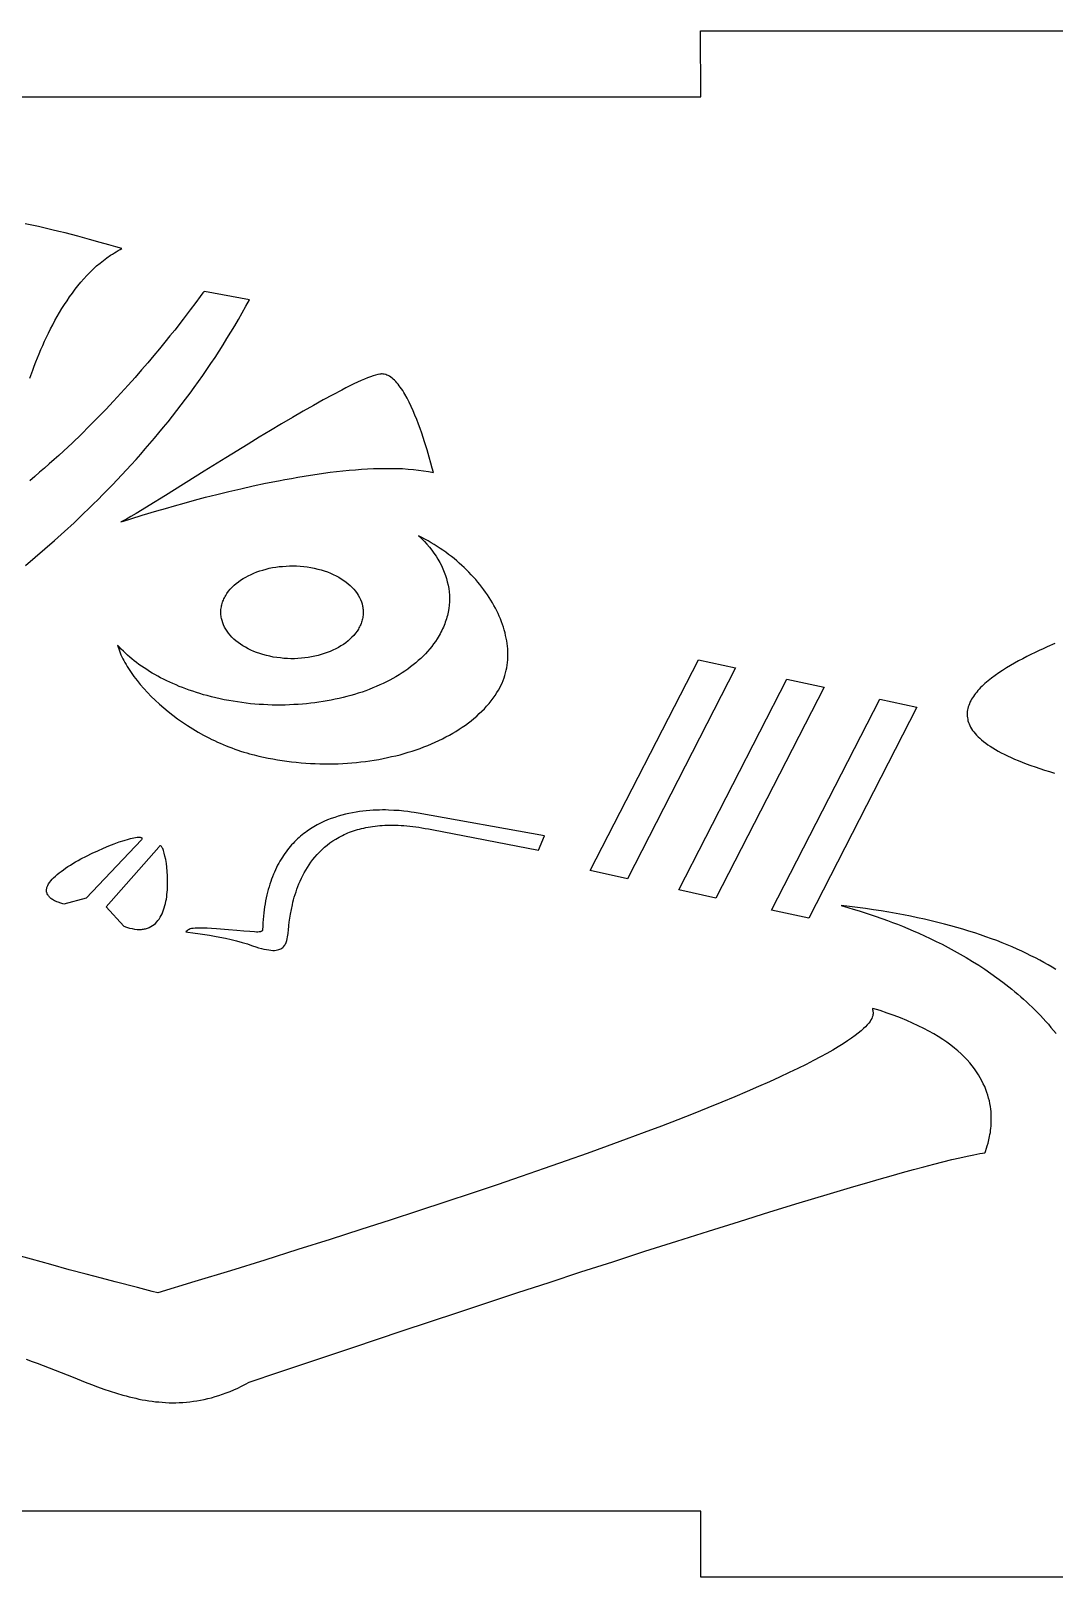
# Model space of a CAD drawing. Extents: x 3.2 to 84.5, y 37.4 to 61.3.
# Drawn here: x 18.68 to 25.96, y 50.27 to 61.27 of the extents above; entities that cross this region are included whole.
import ezdxf

# ---------------------------------------------------------------- set-up
doc = ezdxf.new("R2010")
doc.units = 0
doc.layers.add('IMPORT_-_LAMP', color=18, linetype='CONTINUOUS')

msp = doc.modelspace()

# ---------------------------------------------------------------- linework, layer by layer
at = {"layer": 'IMPORT_-_LAMP'}
for points in [[(23.443, 50.267), (23.443, 50.735), (3.192, 50.735), (3.193, 53.567), (3.193, 57.967), (3.193, 60.799), (23.443, 60.799), (23.442, 61.267), (43.692, 61.267), (43.692, 60.799), (63.942, 60.799), (63.942, 61.267), (84.192, 61.267), (84.192, 50.267), (63.942, 50.267), (63.942, 50.735), (43.692, 50.735), (43.692, 50.267)], [(19.318, 57.774), (19.338, 57.78), (19.39, 57.797), (19.47, 57.821), (19.574, 57.853), (19.635, 57.87), (19.7, 57.889), (19.769, 57.908), (19.843, 57.928), (19.921, 57.949), (20.001, 57.969), (20.085, 57.99), (20.171, 58.01), (20.259, 58.03), (20.348, 58.049), (20.439, 58.067), (20.485, 58.076), (20.531, 58.084), (20.576, 58.092), (20.622, 58.1), (20.668, 58.107), (20.714, 58.114), (20.76, 58.121), (20.806, 58.127), (20.851, 58.132), (20.896, 58.137), (20.941, 58.142), (20.986, 58.145), (21.03, 58.149), (21.073, 58.151), (21.116, 58.153), (21.159, 58.155), (21.201, 58.155), (21.242, 58.155), (21.282, 58.155), (21.322, 58.153), (21.361, 58.15), (21.399, 58.147), (21.436, 58.143), (21.472, 58.138), (21.507, 58.132), (21.541, 58.125), (21.533, 58.156), (21.524, 58.191), (21.512, 58.234), (21.497, 58.286), (21.479, 58.344), (21.469, 58.374), (21.458, 58.406), (21.447, 58.438), (21.435, 58.47), (21.423, 58.502), (21.41, 58.534), (21.397, 58.565), (21.383, 58.596), (21.369, 58.626), (21.354, 58.655), (21.338, 58.682), (21.331, 58.695), (21.323, 58.708), (21.315, 58.72), (21.306, 58.732), (21.298, 58.743), (21.29, 58.754), (21.281, 58.764), (21.273, 58.773), (21.264, 58.782), (21.256, 58.79), (21.247, 58.797), (21.238, 58.804), (21.229, 58.81), (21.22, 58.815), (21.211, 58.819), (21.202, 58.822), (21.192, 58.825), (21.183, 58.826), (21.178, 58.827), (21.173, 58.827), (21.167, 58.826), (21.16, 58.826), (21.146, 58.823), (21.13, 58.819), (21.113, 58.814), (21.094, 58.807), (21.073, 58.799), (21.051, 58.79), (21.027, 58.78), (21.002, 58.768), (20.975, 58.756), (20.948, 58.742), (20.919, 58.728), (20.889, 58.712), (20.825, 58.679), (20.758, 58.642), (20.688, 58.603), (20.614, 58.561), (20.539, 58.517), (20.461, 58.471), (20.383, 58.424), (20.303, 58.376), (20.223, 58.328), (20.065, 58.23), (19.911, 58.135), (19.635, 57.963), (19.52, 57.892), (19.47, 57.861), (19.426, 57.835), (19.388, 57.812), (19.357, 57.794), (19.334, 57.782), (19.325, 57.777)], [(21.436, 57.675), (21.457, 57.655), (21.477, 57.635), (21.495, 57.615), (21.513, 57.594), (21.53, 57.573), (21.545, 57.551), (21.56, 57.53), (21.574, 57.508), (21.586, 57.486), (21.598, 57.463), (21.609, 57.44), (21.618, 57.417), (21.627, 57.394), (21.634, 57.371), (21.64, 57.348), (21.646, 57.324), (21.65, 57.3), (21.653, 57.277), (21.655, 57.253), (21.655, 57.229), (21.655, 57.205), (21.653, 57.181), (21.65, 57.157), (21.646, 57.133), (21.643, 57.121), (21.641, 57.109), (21.638, 57.097), (21.634, 57.085), (21.63, 57.073), (21.626, 57.061), (21.622, 57.049), (21.617, 57.037), (21.612, 57.025), (21.607, 57.013), (21.601, 57.001), (21.595, 56.989), (21.589, 56.978), (21.582, 56.966), (21.568, 56.942), (21.556, 56.924), (21.543, 56.906), (21.53, 56.888), (21.515, 56.87), (21.5, 56.853), (21.485, 56.836), (21.469, 56.819), (21.452, 56.803), (21.434, 56.787), (21.417, 56.772), (21.398, 56.757), (21.379, 56.742), (21.359, 56.727), (21.339, 56.713), (21.318, 56.7), (21.297, 56.686), (21.275, 56.673), (21.253, 56.661), (21.231, 56.648), (21.207, 56.636), (21.184, 56.625), (21.16, 56.614), (21.135, 56.603), (21.111, 56.593), (21.085, 56.583), (21.06, 56.573), (21.034, 56.564), (21.007, 56.555), (20.981, 56.547), (20.954, 56.539), (20.926, 56.532), (20.899, 56.525), (20.871, 56.518), (20.843, 56.512), (20.814, 56.506), (20.786, 56.501), (20.757, 56.496), (20.727, 56.491), (20.698, 56.487), (20.669, 56.484), (20.639, 56.48), (20.609, 56.478), (20.579, 56.475), (20.548, 56.474), (20.518, 56.472), (20.487, 56.471), (20.457, 56.471), (20.426, 56.471), (20.395, 56.471), (20.364, 56.472), (20.333, 56.474), (20.302, 56.476), (20.271, 56.478), (20.24, 56.481), (20.209, 56.485), (20.178, 56.489), (20.147, 56.493), (20.116, 56.498), (20.085, 56.503), (20.054, 56.509), (20.024, 56.516), (19.993, 56.523), (19.962, 56.53), (19.932, 56.538), (19.906, 56.545), (19.88, 56.553), (19.855, 56.561), (19.83, 56.569), (19.805, 56.577), (19.781, 56.586), (19.757, 56.595), (19.734, 56.604), (19.711, 56.614), (19.688, 56.624), (19.666, 56.634), (19.644, 56.644), (19.622, 56.655), (19.601, 56.665), (19.58, 56.676), (19.56, 56.688), (19.54, 56.699), (19.521, 56.711), (19.502, 56.723), (19.483, 56.735), (19.465, 56.748), (19.447, 56.76), (19.43, 56.773), (19.413, 56.786), (19.397, 56.799), (19.381, 56.813), (19.365, 56.826), (19.35, 56.84), (19.336, 56.854), (19.321, 56.868), (19.308, 56.882), (19.295, 56.897), (19.295, 56.897), (19.299, 56.884), (19.303, 56.87), (19.308, 56.857), (19.313, 56.843), (19.319, 56.829), (19.326, 56.815), (19.332, 56.801), (19.339, 56.788), (19.347, 56.774), (19.355, 56.759), (19.363, 56.745), (19.372, 56.731), (19.381, 56.717), (19.391, 56.703), (19.401, 56.689), (19.411, 56.674), (19.433, 56.646), (19.456, 56.617), (19.481, 56.589), (19.507, 56.561), (19.534, 56.533), (19.563, 56.505), (19.592, 56.478), (19.623, 56.451), (19.655, 56.425), (19.688, 56.399), (19.722, 56.374), (19.757, 56.349), (19.793, 56.325), (19.83, 56.302), (19.868, 56.279), (19.906, 56.258), (19.945, 56.237), (19.965, 56.227), (19.985, 56.218), (20.005, 56.208), (20.025, 56.199), (20.045, 56.191), (20.066, 56.182), (20.087, 56.174), (20.107, 56.166), (20.128, 56.158), (20.149, 56.151), (20.17, 56.144), (20.192, 56.137), (20.213, 56.131), (20.234, 56.125), (20.267, 56.116), (20.3, 56.108), (20.333, 56.101), (20.366, 56.094), (20.4, 56.088), (20.433, 56.082), (20.466, 56.077), (20.499, 56.072), (20.533, 56.068), (20.566, 56.064), (20.6, 56.061), (20.633, 56.058), (20.666, 56.056), (20.7, 56.055), (20.733, 56.054), (20.766, 56.053), (20.799, 56.053), (20.832, 56.053), (20.865, 56.054), (20.897, 56.056), (20.93, 56.058), (20.962, 56.06), (20.994, 56.063), (21.026, 56.067), (21.058, 56.07), (21.09, 56.075), (21.121, 56.08), (21.152, 56.085), (21.183, 56.091), (21.214, 56.097), (21.244, 56.104), (21.274, 56.111), (21.304, 56.118), (21.333, 56.126), (21.362, 56.135), (21.391, 56.144), (21.419, 56.153), (21.447, 56.163), (21.474, 56.173), (21.502, 56.184), (21.528, 56.195), (21.554, 56.207), (21.58, 56.218), (21.606, 56.231), (21.63, 56.244), (21.655, 56.257), (21.679, 56.27), (21.702, 56.284), (21.725, 56.299), (21.747, 56.313), (21.769, 56.329), (21.79, 56.344), (21.81, 56.36), (21.83, 56.376), (21.85, 56.393), (21.868, 56.41), (21.886, 56.428), (21.904, 56.445), (21.92, 56.464), (21.937, 56.482), (21.952, 56.501), (21.966, 56.52), (21.98, 56.54), (21.993, 56.56), (22.004, 56.577), (22.013, 56.594), (22.022, 56.611), (22.03, 56.628), (22.037, 56.646), (22.044, 56.664), (22.05, 56.682), (22.055, 56.7), (22.059, 56.719), (22.063, 56.737), (22.066, 56.756), (22.068, 56.775), (22.07, 56.794), (22.071, 56.813), (22.071, 56.832), (22.071, 56.851), (22.07, 56.87), (22.068, 56.889), (22.066, 56.909), (22.063, 56.928), (22.059, 56.948), (22.055, 56.967), (22.051, 56.986), (22.045, 57.006), (22.039, 57.025), (22.033, 57.045), (22.026, 57.064), (22.018, 57.084), (22.01, 57.103), (22.001, 57.122), (21.992, 57.142), (21.982, 57.161), (21.972, 57.18), (21.961, 57.199), (21.95, 57.218), (21.938, 57.236), (21.926, 57.255), (21.913, 57.274), (21.9, 57.292), (21.886, 57.31), (21.872, 57.328), (21.857, 57.346), (21.842, 57.364), (21.827, 57.381), (21.811, 57.398), (21.794, 57.416), (21.778, 57.432), (21.76, 57.449), (21.743, 57.465), (21.725, 57.481), (21.707, 57.497), (21.688, 57.513), (21.669, 57.528), (21.649, 57.543), (21.629, 57.558), (21.609, 57.572), (21.589, 57.586), (21.568, 57.6), (21.547, 57.613), (21.525, 57.626), (21.504, 57.639), (21.481, 57.651), (21.459, 57.663), (21.436, 57.675), (21.457, 57.655), (21.477, 57.635), (21.495, 57.615), (21.513, 57.594), (21.53, 57.573), (21.545, 57.551), (21.56, 57.53), (21.574, 57.508), (21.586, 57.486), (21.598, 57.463), (21.609, 57.44), (21.618, 57.417), (21.627, 57.394), (21.634, 57.371), (21.64, 57.348), (21.646, 57.324), (21.65, 57.3), (21.653, 57.277), (21.655, 57.253), (21.655, 57.229), (21.655, 57.205), (21.653, 57.181), (21.65, 57.157), (21.646, 57.133), (21.643, 57.121), (21.641, 57.109), (21.638, 57.097), (21.634, 57.085), (21.63, 57.073), (21.626, 57.061), (21.622, 57.049), (21.617, 57.037), (21.612, 57.025), (21.607, 57.013), (21.601, 57.001), (21.595, 56.989), (21.589, 56.978), (21.582, 56.966), (21.568, 56.942), (21.556, 56.924), (21.543, 56.906), (21.53, 56.888), (21.515, 56.87), (21.5, 56.853), (21.485, 56.836), (21.469, 56.819), (21.452, 56.803), (21.434, 56.787), (21.417, 56.772), (21.398, 56.757), (21.379, 56.742), (21.359, 56.727), (21.339, 56.713), (21.318, 56.7), (21.297, 56.686), (21.275, 56.673), (21.253, 56.661), (21.231, 56.648), (21.207, 56.636), (21.184, 56.625), (21.16, 56.614), (21.135, 56.603), (21.111, 56.593), (21.085, 56.583), (21.06, 56.573), (21.034, 56.564), (21.007, 56.555), (20.981, 56.547), (20.954, 56.539), (20.926, 56.532), (20.899, 56.525), (20.871, 56.518), (20.843, 56.512), (20.814, 56.506), (20.786, 56.501), (20.757, 56.496), (20.727, 56.491), (20.698, 56.487), (20.669, 56.484), (20.639, 56.48), (20.609, 56.478), (20.579, 56.475), (20.548, 56.474), (20.518, 56.472), (20.487, 56.471), (20.457, 56.471), (20.426, 56.471), (20.395, 56.471), (20.364, 56.472), (20.333, 56.474), (20.302, 56.476), (20.271, 56.478), (20.24, 56.481), (20.209, 56.485), (20.178, 56.489), (20.147, 56.493), (20.116, 56.498), (20.085, 56.503), (20.054, 56.509), (20.024, 56.516), (19.993, 56.523), (19.962, 56.53), (19.932, 56.538), (19.906, 56.545), (19.88, 56.553), (19.855, 56.561), (19.83, 56.569), (19.805, 56.577), (19.781, 56.586), (19.757, 56.595), (19.734, 56.604), (19.711, 56.614), (19.688, 56.624), (19.666, 56.634), (19.644, 56.644), (19.622, 56.655), (19.601, 56.665), (19.58, 56.676), (19.56, 56.688), (19.54, 56.699), (19.521, 56.711), (19.502, 56.723), (19.483, 56.735), (19.465, 56.748), (19.447, 56.76), (19.43, 56.773), (19.413, 56.786), (19.397, 56.799), (19.381, 56.813), (19.365, 56.826), (19.35, 56.84), (19.336, 56.854), (19.321, 56.868), (19.308, 56.882), (19.295, 56.897), (19.295, 56.897), (19.299, 56.884), (19.303, 56.87), (19.308, 56.857), (19.313, 56.843), (19.319, 56.829), (19.326, 56.815), (19.332, 56.801), (19.339, 56.788), (19.347, 56.774), (19.355, 56.759), (19.363, 56.745), (19.372, 56.731), (19.381, 56.717), (19.391, 56.703), (19.401, 56.689), (19.411, 56.674), (19.433, 56.646), (19.456, 56.617), (19.481, 56.589), (19.507, 56.561), (19.534, 56.533), (19.563, 56.505), (19.592, 56.478), (19.623, 56.451), (19.655, 56.425), (19.688, 56.399), (19.722, 56.374), (19.757, 56.349), (19.793, 56.325), (19.83, 56.302), (19.868, 56.279), (19.906, 56.258), (19.945, 56.237), (19.965, 56.227), (19.985, 56.218), (20.005, 56.208), (20.025, 56.199), (20.045, 56.191), (20.066, 56.182), (20.087, 56.174), (20.107, 56.166), (20.128, 56.158), (20.149, 56.151), (20.17, 56.144), (20.192, 56.137), (20.213, 56.131), (20.234, 56.125), (20.267, 56.116), (20.3, 56.108), (20.333, 56.101), (20.366, 56.094), (20.4, 56.088), (20.433, 56.082), (20.466, 56.077), (20.499, 56.072), (20.533, 56.068), (20.566, 56.064), (20.6, 56.061), (20.633, 56.058), (20.666, 56.056), (20.7, 56.055), (20.733, 56.054), (20.766, 56.053), (20.799, 56.053), (20.832, 56.053), (20.865, 56.054), (20.897, 56.056), (20.93, 56.058), (20.962, 56.06), (20.994, 56.063), (21.026, 56.067), (21.058, 56.07), (21.09, 56.075), (21.121, 56.08), (21.152, 56.085), (21.183, 56.091), (21.214, 56.097), (21.244, 56.104), (21.274, 56.111), (21.304, 56.118), (21.333, 56.126), (21.362, 56.135), (21.391, 56.144), (21.419, 56.153), (21.447, 56.163), (21.474, 56.173), (21.502, 56.184), (21.528, 56.195), (21.554, 56.207), (21.58, 56.218), (21.606, 56.231), (21.63, 56.244), (21.655, 56.257), (21.679, 56.27), (21.702, 56.284), (21.725, 56.299), (21.747, 56.313), (21.769, 56.329), (21.79, 56.344), (21.81, 56.36), (21.83, 56.376), (21.85, 56.393), (21.868, 56.41), (21.886, 56.428), (21.904, 56.445), (21.92, 56.464), (21.937, 56.482), (21.952, 56.501), (21.966, 56.52), (21.98, 56.54), (21.993, 56.56), (22.004, 56.577), (22.013, 56.594), (22.022, 56.611), (22.03, 56.628), (22.037, 56.646), (22.044, 56.664), (22.05, 56.682), (22.055, 56.7), (22.059, 56.719), (22.063, 56.737), (22.066, 56.756), (22.068, 56.775), (22.07, 56.794), (22.071, 56.813), (22.071, 56.832), (22.071, 56.851), (22.07, 56.87), (22.068, 56.889), (22.066, 56.909), (22.063, 56.928), (22.059, 56.948), (22.055, 56.967), (22.051, 56.986), (22.045, 57.006), (22.039, 57.025), (22.033, 57.045), (22.026, 57.064), (22.018, 57.084), (22.01, 57.103), (22.001, 57.122), (21.992, 57.142), (21.982, 57.161), (21.972, 57.18), (21.961, 57.199), (21.95, 57.218), (21.938, 57.236), (21.926, 57.255), (21.913, 57.274), (21.9, 57.292), (21.886, 57.31), (21.872, 57.328), (21.857, 57.346), (21.842, 57.364), (21.827, 57.381), (21.811, 57.398), (21.794, 57.416), (21.778, 57.432), (21.76, 57.449), (21.743, 57.465), (21.725, 57.481), (21.707, 57.497), (21.688, 57.513), (21.669, 57.528), (21.649, 57.543), (21.629, 57.558), (21.609, 57.572), (21.589, 57.586), (21.568, 57.6), (21.547, 57.613), (21.525, 57.626), (21.504, 57.639), (21.481, 57.651), (21.459, 57.663)], [(20.669, 57.449), (20.694, 57.445), (20.719, 57.439), (20.742, 57.433), (20.765, 57.425), (20.787, 57.418), (20.809, 57.409), (20.829, 57.4), (20.849, 57.391), (20.868, 57.38), (20.886, 57.37), (20.903, 57.358), (20.92, 57.346), (20.935, 57.334), (20.949, 57.321), (20.963, 57.308), (20.976, 57.295), (20.987, 57.281), (20.998, 57.266), (21.007, 57.252), (21.015, 57.237), (21.023, 57.222), (21.029, 57.206), (21.034, 57.191), (21.038, 57.175), (21.039, 57.167), (21.04, 57.159), (21.041, 57.151), (21.042, 57.143), (21.042, 57.135), (21.042, 57.126), (21.042, 57.118), (21.041, 57.11), (21.04, 57.102), (21.039, 57.094), (21.037, 57.085), (21.035, 57.077), (21.033, 57.069), (21.03, 57.061), (21.027, 57.052), (21.024, 57.044), (21.02, 57.036), (21.016, 57.028), (21.012, 57.02), (21.008, 57.012), (20.998, 56.997), (20.987, 56.982), (20.975, 56.967), (20.962, 56.953), (20.948, 56.94), (20.934, 56.927), (20.918, 56.915), (20.901, 56.903), (20.884, 56.892), (20.866, 56.881), (20.847, 56.871), (20.827, 56.862), (20.807, 56.853), (20.786, 56.845), (20.765, 56.837), (20.743, 56.83), (20.721, 56.824), (20.698, 56.819), (20.675, 56.814), (20.651, 56.81), (20.627, 56.807), (20.603, 56.804), (20.578, 56.802), (20.553, 56.801), (20.528, 56.801), (20.503, 56.802), (20.478, 56.803), (20.453, 56.806), (20.427, 56.809), (20.402, 56.813), (20.377, 56.818), (20.353, 56.823), (20.329, 56.83), (20.306, 56.837), (20.284, 56.845), (20.263, 56.853), (20.242, 56.862), (20.223, 56.872), (20.204, 56.882), (20.185, 56.893), (20.168, 56.904), (20.152, 56.916), (20.136, 56.928), (20.122, 56.941), (20.108, 56.954), (20.096, 56.968), (20.084, 56.982), (20.074, 56.996), (20.064, 57.011), (20.056, 57.026), (20.049, 57.041), (20.043, 57.056), (20.038, 57.072), (20.034, 57.088), (20.032, 57.096), (20.031, 57.104), (20.03, 57.112), (20.03, 57.12), (20.029, 57.128), (20.029, 57.136), (20.03, 57.144), (20.03, 57.152), (20.031, 57.161), (20.033, 57.169), (20.034, 57.177), (20.036, 57.185), (20.039, 57.194), (20.041, 57.202), (20.044, 57.21), (20.047, 57.218), (20.051, 57.227), (20.055, 57.235), (20.059, 57.243), (20.064, 57.25), (20.073, 57.266), (20.084, 57.281), (20.096, 57.295), (20.109, 57.309), (20.123, 57.323), (20.138, 57.335), (20.154, 57.348), (20.17, 57.36), (20.187, 57.371), (20.206, 57.381), (20.224, 57.391), (20.244, 57.401), (20.264, 57.41), (20.285, 57.418), (20.306, 57.425), (20.328, 57.432), (20.351, 57.438), (20.374, 57.444), (20.397, 57.449), (20.421, 57.453), (20.445, 57.456), (20.469, 57.458), (20.493, 57.46), (20.518, 57.461), (20.543, 57.461), (20.568, 57.461), (20.593, 57.459), (20.619, 57.457), (20.644, 57.454)], [(20.669, 57.449), (20.694, 57.445), (20.719, 57.439), (20.742, 57.433), (20.765, 57.425), (20.787, 57.418), (20.809, 57.409), (20.829, 57.4), (20.849, 57.391), (20.868, 57.38), (20.886, 57.37), (20.903, 57.358), (20.92, 57.346), (20.935, 57.334), (20.949, 57.321), (20.963, 57.308), (20.976, 57.295), (20.987, 57.281), (20.998, 57.266), (21.007, 57.252), (21.015, 57.237), (21.023, 57.222), (21.029, 57.206), (21.034, 57.191), (21.038, 57.175), (21.039, 57.167), (21.04, 57.159), (21.041, 57.151), (21.042, 57.143), (21.042, 57.135), (21.042, 57.126), (21.042, 57.118), (21.041, 57.11), (21.04, 57.102), (21.039, 57.094), (21.037, 57.085), (21.035, 57.077), (21.033, 57.069), (21.03, 57.061), (21.027, 57.052), (21.024, 57.044), (21.02, 57.036), (21.016, 57.028), (21.012, 57.02), (21.008, 57.012), (20.998, 56.997), (20.987, 56.982), (20.975, 56.967), (20.962, 56.953), (20.948, 56.94), (20.934, 56.927), (20.918, 56.915), (20.901, 56.903), (20.884, 56.892), (20.866, 56.881), (20.847, 56.871), (20.827, 56.862), (20.807, 56.853), (20.786, 56.845), (20.765, 56.837), (20.743, 56.83), (20.721, 56.824), (20.698, 56.819), (20.675, 56.814), (20.651, 56.81), (20.627, 56.807), (20.603, 56.804), (20.578, 56.802), (20.553, 56.801), (20.528, 56.801), (20.503, 56.802), (20.478, 56.803), (20.453, 56.806), (20.427, 56.809), (20.402, 56.813), (20.377, 56.818), (20.353, 56.823), (20.329, 56.83), (20.306, 56.837), (20.284, 56.845), (20.263, 56.853), (20.242, 56.862), (20.223, 56.872), (20.204, 56.882), (20.185, 56.893), (20.168, 56.904), (20.152, 56.916), (20.136, 56.928), (20.122, 56.941), (20.108, 56.954), (20.096, 56.968), (20.084, 56.982), (20.074, 56.996), (20.064, 57.011), (20.056, 57.026), (20.049, 57.041), (20.043, 57.056), (20.038, 57.072), (20.034, 57.088), (20.032, 57.096), (20.031, 57.104), (20.03, 57.112), (20.03, 57.12), (20.029, 57.128), (20.029, 57.136), (20.03, 57.144), (20.03, 57.152), (20.031, 57.161), (20.033, 57.169), (20.034, 57.177), (20.036, 57.185), (20.039, 57.194), (20.041, 57.202), (20.044, 57.21), (20.047, 57.218), (20.051, 57.227), (20.055, 57.235), (20.059, 57.243), (20.064, 57.25), (20.073, 57.266), (20.084, 57.281), (20.096, 57.295), (20.109, 57.309), (20.123, 57.323), (20.138, 57.335), (20.154, 57.348), (20.17, 57.36), (20.187, 57.371), (20.206, 57.381), (20.224, 57.391), (20.244, 57.401), (20.264, 57.41), (20.285, 57.418), (20.306, 57.425), (20.328, 57.432), (20.351, 57.438), (20.374, 57.444), (20.397, 57.449), (20.421, 57.453), (20.445, 57.456), (20.469, 57.458), (20.493, 57.46), (20.518, 57.461), (20.543, 57.461), (20.568, 57.461), (20.593, 57.459), (20.619, 57.457), (20.644, 57.454)], [(23.691, 56.736), (22.921, 55.235), (22.657, 55.293), (23.426, 56.793)], [(23.691, 56.736), (22.921, 55.235), (22.657, 55.293), (23.426, 56.793)], [(24.32, 56.599), (23.551, 55.098), (23.286, 55.156), (24.055, 56.656)], [(24.32, 56.599), (23.551, 55.098), (23.286, 55.156), (24.055, 56.656)], [(24.981, 56.455), (24.211, 54.954), (23.946, 55.012), (24.716, 56.512)], [(24.981, 56.455), (24.211, 54.954), (23.946, 55.012), (24.716, 56.512)], [(21.433, 55.701), (21.419, 55.704), (21.404, 55.706), (21.384, 55.71), (21.359, 55.713), (21.33, 55.717), (21.297, 55.72), (21.261, 55.722), (21.221, 55.724), (21.201, 55.725), (21.179, 55.725), (21.157, 55.724), (21.135, 55.724), (21.112, 55.723), (21.088, 55.721), (21.064, 55.719), (21.04, 55.717), (21.015, 55.713), (20.991, 55.71), (20.965, 55.705), (20.94, 55.7), (20.915, 55.694), (20.89, 55.688), (20.864, 55.681), (20.839, 55.672), (20.814, 55.663), (20.788, 55.654), (20.763, 55.643), (20.739, 55.631), (20.714, 55.618), (20.69, 55.605), (20.666, 55.59), (20.643, 55.574), (20.631, 55.565), (20.62, 55.557), (20.608, 55.548), (20.597, 55.538), (20.586, 55.529), (20.575, 55.519), (20.565, 55.509), (20.554, 55.498), (20.544, 55.487), (20.533, 55.476), (20.523, 55.465), (20.513, 55.453), (20.504, 55.441), (20.494, 55.428), (20.485, 55.415), (20.476, 55.402), (20.467, 55.389), (20.458, 55.375), (20.449, 55.36), (20.441, 55.346), (20.433, 55.331), (20.425, 55.315), (20.418, 55.3), (20.41, 55.283), (20.403, 55.267), (20.397, 55.25), (20.39, 55.233), (20.384, 55.215), (20.378, 55.197), (20.372, 55.178), (20.367, 55.159), (20.362, 55.14), (20.357, 55.12), (20.352, 55.1), (20.348, 55.079), (20.344, 55.058), (20.341, 55.036), (20.338, 55.014), (20.335, 54.992), (20.332, 54.969), (20.33, 54.946), (20.328, 54.922), (20.327, 54.897), (20.326, 54.873), (20.325, 54.87), (20.325, 54.868), (20.323, 54.866), (20.322, 54.864), (20.32, 54.862), (20.317, 54.861), (20.314, 54.859), (20.311, 54.858), (20.303, 54.857), (20.293, 54.856), (20.282, 54.856), (20.268, 54.857), (20.235, 54.859), (20.193, 54.863), (20.143, 54.867), (20.084, 54.873), (19.998, 54.879), (19.962, 54.882), (19.931, 54.883), (19.905, 54.884), (19.882, 54.885), (19.862, 54.885), (19.846, 54.884), (19.832, 54.882), (19.821, 54.881), (19.812, 54.878), (19.804, 54.875), (19.797, 54.871), (19.791, 54.867), (19.78, 54.858), (19.794, 54.856), (19.83, 54.851), (19.883, 54.844), (19.915, 54.839), (19.949, 54.833), (19.985, 54.827), (20.023, 54.82), (20.063, 54.812), (20.102, 54.803), (20.141, 54.793), (20.18, 54.783), (20.199, 54.777), (20.218, 54.772), (20.236, 54.766), (20.254, 54.759), (20.277, 54.751), (20.298, 54.745), (20.318, 54.739), (20.336, 54.735), (20.354, 54.731), (20.37, 54.729), (20.384, 54.727), (20.398, 54.726), (20.41, 54.726), (20.422, 54.727), (20.432, 54.729), (20.441, 54.731), (20.45, 54.734), (20.457, 54.738), (20.464, 54.742), (20.47, 54.747), (20.476, 54.752), (20.48, 54.757), (20.484, 54.763), (20.488, 54.769), (20.491, 54.775), (20.494, 54.782), (20.496, 54.788), (20.498, 54.795), (20.501, 54.809), (20.503, 54.822), (20.505, 54.835), (20.508, 54.846), (20.509, 54.854), (20.51, 54.867), (20.514, 54.904), (20.516, 54.927), (20.52, 54.954), (20.525, 54.984), (20.531, 55.016), (20.538, 55.05), (20.542, 55.068), (20.547, 55.086), (20.552, 55.104), (20.557, 55.123), (20.564, 55.142), (20.57, 55.161), (20.577, 55.18), (20.585, 55.2), (20.593, 55.219), (20.602, 55.239), (20.612, 55.258), (20.622, 55.278), (20.633, 55.297), (20.645, 55.316), (20.657, 55.335), (20.67, 55.354), (20.684, 55.372), (20.698, 55.39), (20.714, 55.408), (20.73, 55.425), (20.748, 55.442), (20.766, 55.459), (20.785, 55.474), (20.805, 55.49), (20.826, 55.504), (20.847, 55.518), (20.87, 55.531), (20.894, 55.544), (20.907, 55.55), (20.919, 55.555), (20.932, 55.561), (20.945, 55.566), (20.959, 55.571), (20.973, 55.576), (20.987, 55.58), (21.001, 55.585), (21.016, 55.589), (21.031, 55.593), (21.046, 55.596), (21.061, 55.6), (21.077, 55.603), (21.093, 55.605), (21.109, 55.608), (21.126, 55.61), (21.143, 55.612), (21.161, 55.614), (21.178, 55.615), (21.196, 55.616), (21.214, 55.617), (21.233, 55.617), (21.252, 55.617), (21.271, 55.617), (21.291, 55.616), (21.311, 55.615), (21.331, 55.614), (21.352, 55.612), (21.373, 55.61), (21.394, 55.608), (21.416, 55.605), (21.438, 55.602), (21.46, 55.598), (21.483, 55.594), (21.506, 55.59), (21.53, 55.585), (22.289, 55.438), (22.332, 55.541)], [(21.433, 55.701), (21.419, 55.704), (21.404, 55.706), (21.384, 55.71), (21.359, 55.713), (21.33, 55.717), (21.297, 55.72), (21.261, 55.722), (21.221, 55.724), (21.201, 55.725), (21.179, 55.725), (21.157, 55.724), (21.135, 55.724), (21.112, 55.723), (21.088, 55.721), (21.064, 55.719), (21.04, 55.717), (21.015, 55.713), (20.991, 55.71), (20.965, 55.705), (20.94, 55.7), (20.915, 55.694), (20.89, 55.688), (20.864, 55.681), (20.839, 55.672), (20.814, 55.663), (20.788, 55.654), (20.763, 55.643), (20.739, 55.631), (20.714, 55.618), (20.69, 55.605), (20.666, 55.59), (20.643, 55.574), (20.631, 55.565), (20.62, 55.557), (20.608, 55.548), (20.597, 55.538), (20.586, 55.529), (20.575, 55.519), (20.565, 55.509), (20.554, 55.498), (20.544, 55.487), (20.533, 55.476), (20.523, 55.465), (20.513, 55.453), (20.504, 55.441), (20.494, 55.428), (20.485, 55.415), (20.476, 55.402), (20.467, 55.389), (20.458, 55.375), (20.449, 55.36), (20.441, 55.346), (20.433, 55.331), (20.425, 55.315), (20.418, 55.3), (20.41, 55.283), (20.403, 55.267), (20.397, 55.25), (20.39, 55.233), (20.384, 55.215), (20.378, 55.197), (20.372, 55.178), (20.367, 55.159), (20.362, 55.14), (20.357, 55.12), (20.352, 55.1), (20.348, 55.079), (20.344, 55.058), (20.341, 55.036), (20.338, 55.014), (20.335, 54.992), (20.332, 54.969), (20.33, 54.946), (20.328, 54.922), (20.327, 54.897), (20.326, 54.873), (20.325, 54.87), (20.325, 54.868), (20.323, 54.866), (20.322, 54.864), (20.32, 54.862), (20.317, 54.861), (20.314, 54.859), (20.311, 54.858), (20.303, 54.857), (20.293, 54.856), (20.282, 54.856), (20.268, 54.857), (20.235, 54.859), (20.193, 54.863), (20.143, 54.867), (20.084, 54.873), (19.998, 54.879), (19.962, 54.882), (19.931, 54.883), (19.905, 54.884), (19.882, 54.885), (19.862, 54.885), (19.846, 54.884), (19.832, 54.882), (19.821, 54.881), (19.812, 54.878), (19.804, 54.875), (19.797, 54.871), (19.791, 54.867), (19.78, 54.858), (19.794, 54.856), (19.83, 54.851), (19.883, 54.844), (19.915, 54.839), (19.949, 54.833), (19.985, 54.827), (20.023, 54.82), (20.063, 54.812), (20.102, 54.803), (20.141, 54.793), (20.18, 54.783), (20.199, 54.777), (20.218, 54.772), (20.236, 54.766), (20.254, 54.759), (20.277, 54.751), (20.298, 54.745), (20.318, 54.739), (20.336, 54.735), (20.354, 54.731), (20.37, 54.729), (20.384, 54.727), (20.398, 54.726), (20.41, 54.726), (20.422, 54.727), (20.432, 54.729), (20.441, 54.731), (20.45, 54.734), (20.457, 54.738), (20.464, 54.742), (20.47, 54.747), (20.476, 54.752), (20.48, 54.757), (20.484, 54.763), (20.488, 54.769), (20.491, 54.775), (20.494, 54.782), (20.496, 54.788), (20.498, 54.795), (20.501, 54.809), (20.503, 54.822), (20.505, 54.835), (20.508, 54.846), (20.509, 54.854), (20.51, 54.867), (20.514, 54.904), (20.516, 54.927), (20.52, 54.954), (20.525, 54.984), (20.531, 55.016), (20.538, 55.05), (20.542, 55.068), (20.547, 55.086), (20.552, 55.104), (20.557, 55.123), (20.564, 55.142), (20.57, 55.161), (20.577, 55.18), (20.585, 55.2), (20.593, 55.219), (20.602, 55.239), (20.612, 55.258), (20.622, 55.278), (20.633, 55.297), (20.645, 55.316), (20.657, 55.335), (20.67, 55.354), (20.684, 55.372), (20.698, 55.39), (20.714, 55.408), (20.73, 55.425), (20.748, 55.442), (20.766, 55.459), (20.785, 55.474), (20.805, 55.49), (20.826, 55.504), (20.847, 55.518), (20.87, 55.531), (20.894, 55.544), (20.907, 55.55), (20.919, 55.555), (20.932, 55.561), (20.945, 55.566), (20.959, 55.571), (20.973, 55.576), (20.987, 55.58), (21.001, 55.585), (21.016, 55.589), (21.031, 55.593), (21.046, 55.596), (21.061, 55.6), (21.077, 55.603), (21.093, 55.605), (21.109, 55.608), (21.126, 55.61), (21.143, 55.612), (21.161, 55.614), (21.178, 55.615), (21.196, 55.616), (21.214, 55.617), (21.233, 55.617), (21.252, 55.617), (21.271, 55.617), (21.291, 55.616), (21.311, 55.615), (21.331, 55.614), (21.352, 55.612), (21.373, 55.61), (21.394, 55.608), (21.416, 55.605), (21.438, 55.602), (21.46, 55.598), (21.483, 55.594), (21.506, 55.59), (21.53, 55.585), (22.289, 55.438), (22.332, 55.541)], [(19.072, 55.098), (18.912, 55.055), (18.89, 55.061), (18.871, 55.068), (18.862, 55.072), (18.854, 55.076), (18.846, 55.079), (18.839, 55.083), (18.832, 55.087), (18.826, 55.091), (18.821, 55.096), (18.816, 55.1), (18.811, 55.104), (18.807, 55.109), (18.803, 55.113), (18.8, 55.118), (18.797, 55.122), (18.795, 55.127), (18.793, 55.132), (18.791, 55.137), (18.79, 55.141), (18.79, 55.146), (18.789, 55.151), (18.79, 55.156), (18.79, 55.162), (18.791, 55.167), (18.792, 55.172), (18.794, 55.177), (18.796, 55.183), (18.799, 55.188), (18.804, 55.199), (18.812, 55.21), (18.82, 55.221), (18.83, 55.232), (18.84, 55.243), (18.852, 55.254), (18.865, 55.266), (18.879, 55.277), (18.893, 55.288), (18.909, 55.3), (18.925, 55.311), (18.942, 55.322), (18.959, 55.333), (18.977, 55.344), (18.996, 55.355), (19.015, 55.366), (19.034, 55.376), (19.074, 55.397), (19.114, 55.417), (19.154, 55.435), (19.194, 55.453), (19.233, 55.469), (19.271, 55.484), (19.307, 55.497), (19.341, 55.508), (19.372, 55.517), (19.386, 55.521), (19.399, 55.524), (19.411, 55.527), (19.423, 55.529), (19.433, 55.531), (19.442, 55.531), (19.449, 55.532), (19.456, 55.531), (19.461, 55.53), (19.463, 55.529), (19.465, 55.528), (19.466, 55.527), (19.467, 55.526), (19.467, 55.524), (19.468, 55.522), (19.467, 55.52), (19.467, 55.518), (19.464, 55.513)], [(19.072, 55.098), (18.912, 55.055), (18.89, 55.061), (18.871, 55.068), (18.862, 55.072), (18.854, 55.076), (18.846, 55.079), (18.839, 55.083), (18.832, 55.087), (18.826, 55.091), (18.821, 55.096), (18.816, 55.1), (18.811, 55.104), (18.807, 55.109), (18.803, 55.113), (18.8, 55.118), (18.797, 55.122), (18.795, 55.127), (18.793, 55.132), (18.791, 55.137), (18.79, 55.141), (18.79, 55.146), (18.789, 55.151), (18.79, 55.156), (18.79, 55.162), (18.791, 55.167), (18.792, 55.172), (18.794, 55.177), (18.796, 55.183), (18.799, 55.188), (18.804, 55.199), (18.812, 55.21), (18.82, 55.221), (18.83, 55.232), (18.84, 55.243), (18.852, 55.254), (18.865, 55.266), (18.879, 55.277), (18.893, 55.288), (18.909, 55.3), (18.925, 55.311), (18.942, 55.322), (18.959, 55.333), (18.977, 55.344), (18.996, 55.355), (19.015, 55.366), (19.034, 55.376), (19.074, 55.397), (19.114, 55.417), (19.154, 55.435), (19.194, 55.453), (19.233, 55.469), (19.271, 55.484), (19.307, 55.497), (19.341, 55.508), (19.372, 55.517), (19.386, 55.521), (19.399, 55.524), (19.411, 55.527), (19.423, 55.529), (19.433, 55.531), (19.442, 55.531), (19.449, 55.532), (19.456, 55.531), (19.461, 55.53), (19.463, 55.529), (19.465, 55.528), (19.466, 55.527), (19.467, 55.526), (19.467, 55.524), (19.468, 55.522), (19.467, 55.52), (19.467, 55.518), (19.464, 55.513)], [(19.214, 55.036), (19.339, 54.899), (19.359, 54.891), (19.379, 54.885), (19.398, 54.881), (19.416, 54.877), (19.433, 54.875), (19.442, 54.875), (19.45, 54.874), (19.458, 54.875), (19.465, 54.875), (19.473, 54.876), (19.48, 54.877), (19.487, 54.878), (19.494, 54.88), (19.501, 54.881), (19.508, 54.884), (19.514, 54.886), (19.52, 54.889), (19.532, 54.895), (19.544, 54.902), (19.554, 54.909), (19.564, 54.918), (19.574, 54.928), (19.582, 54.938), (19.59, 54.949), (19.598, 54.961), (19.605, 54.974), (19.611, 54.987), (19.617, 55), (19.622, 55.014), (19.627, 55.029), (19.631, 55.044), (19.635, 55.059), (19.639, 55.075), (19.642, 55.091), (19.644, 55.107), (19.646, 55.123), (19.648, 55.14), (19.649, 55.156), (19.65, 55.173), (19.651, 55.189), (19.651, 55.206), (19.651, 55.223), (19.65, 55.255), (19.648, 55.287), (19.645, 55.317), (19.642, 55.345), (19.637, 55.372), (19.632, 55.396), (19.627, 55.417), (19.621, 55.436), (19.618, 55.443), (19.616, 55.45), (19.613, 55.456), (19.61, 55.461), (19.607, 55.465), (19.604, 55.468), (19.601, 55.47), (19.6, 55.47), (19.598, 55.47), (19.597, 55.47), (19.596, 55.469), (19.593, 55.467), (19.591, 55.464), (19.589, 55.459)], [(19.214, 55.036), (19.339, 54.899), (19.359, 54.891), (19.379, 54.885), (19.398, 54.881), (19.416, 54.877), (19.433, 54.875), (19.442, 54.875), (19.45, 54.874), (19.458, 54.875), (19.465, 54.875), (19.473, 54.876), (19.48, 54.877), (19.487, 54.878), (19.494, 54.88), (19.501, 54.881), (19.508, 54.884), (19.514, 54.886), (19.52, 54.889), (19.532, 54.895), (19.544, 54.902), (19.554, 54.909), (19.564, 54.918), (19.574, 54.928), (19.582, 54.938), (19.59, 54.949), (19.598, 54.961), (19.605, 54.974), (19.611, 54.987), (19.617, 55), (19.622, 55.014), (19.627, 55.029), (19.631, 55.044), (19.635, 55.059), (19.639, 55.075), (19.642, 55.091), (19.644, 55.107), (19.646, 55.123), (19.648, 55.14), (19.649, 55.156), (19.65, 55.173), (19.651, 55.189), (19.651, 55.206), (19.651, 55.223), (19.65, 55.255), (19.648, 55.287), (19.645, 55.317), (19.642, 55.345), (19.637, 55.372), (19.632, 55.396), (19.627, 55.417), (19.621, 55.436), (19.618, 55.443), (19.616, 55.45), (19.613, 55.456), (19.61, 55.461), (19.607, 55.465), (19.604, 55.468), (19.601, 55.47), (19.6, 55.47), (19.598, 55.47), (19.597, 55.47), (19.596, 55.469), (19.593, 55.467), (19.591, 55.464), (19.589, 55.459)]]:
    msp.add_lwpolyline(points, close=True, dxfattribs=at)
for points in [[(18.671, 58.797), (18.691, 58.854), (18.702, 58.883), (18.713, 58.912), (18.724, 58.941), (18.736, 58.97), (18.749, 59), (18.762, 59.029), (18.775, 59.059), (18.789, 59.089), (18.803, 59.118), (18.818, 59.148), (18.833, 59.177), (18.849, 59.206), (18.865, 59.235), (18.882, 59.264), (18.899, 59.293), (18.917, 59.321), (18.935, 59.348), (18.953, 59.376), (18.973, 59.402), (18.992, 59.429), (19.013, 59.454), (19.033, 59.48), (19.055, 59.504), (19.076, 59.528), (19.099, 59.551), (19.122, 59.573), (19.145, 59.595), (19.17, 59.615), (19.194, 59.635), (19.219, 59.654), (19.245, 59.672), (19.258, 59.68), (19.272, 59.688), (19.285, 59.696), (19.299, 59.704), (19.312, 59.711), (19.326, 59.719), (19.282, 59.731), (19.233, 59.745), (19.171, 59.763), (19.096, 59.784), (19.013, 59.806), (18.923, 59.83), (18.876, 59.841), (18.828, 59.853), (18.78, 59.864), (18.733, 59.875), (18.685, 59.885), (18.638, 59.894)], [(18.64, 57.465), (18.709, 57.523), (18.778, 57.582), (18.847, 57.643), (18.916, 57.705), (18.985, 57.768), (19.019, 57.801), (19.053, 57.833), (19.088, 57.866), (19.122, 57.9), (19.156, 57.934), (19.19, 57.968), (19.224, 58.002), (19.258, 58.037), (19.292, 58.073), (19.325, 58.108), (19.359, 58.145), (19.392, 58.181), (19.426, 58.218), (19.459, 58.255), (19.492, 58.293), (19.524, 58.331), (19.557, 58.369), (19.589, 58.408), (19.622, 58.447), (19.654, 58.486), (19.685, 58.526), (19.717, 58.566), (19.748, 58.607), (19.779, 58.648), (19.81, 58.689), (19.84, 58.731), (19.871, 58.773), (19.9, 58.816), (19.93, 58.859), (19.959, 58.902), (19.988, 58.945), (20.017, 58.989), (20.045, 59.034), (20.073, 59.079), (20.101, 59.124), (20.128, 59.169), (20.155, 59.215), (20.182, 59.262), (20.208, 59.308), (20.233, 59.355), (19.912, 59.413), (19.91, 59.412), (19.908, 59.41), (19.902, 59.403), (19.882, 59.377), (19.852, 59.336), (19.811, 59.282), (19.761, 59.216), (19.701, 59.139), (19.667, 59.097), (19.631, 59.052), (19.593, 59.006), (19.553, 58.957), (19.51, 58.907), (19.466, 58.855), (19.419, 58.801), (19.37, 58.747), (19.319, 58.691), (19.266, 58.633), (19.211, 58.575), (19.155, 58.517), (19.096, 58.457), (19.035, 58.397), (18.973, 58.337), (18.909, 58.277), (18.876, 58.247), (18.843, 58.217), (18.809, 58.187), (18.775, 58.157), (18.74, 58.127), (18.705, 58.097), (18.67, 58.067)], [(25.962, 56.908), (25.908, 56.885), (25.879, 56.872), (25.851, 56.859), (25.822, 56.846), (25.792, 56.831), (25.763, 56.817), (25.733, 56.801), (25.704, 56.786), (25.675, 56.769), (25.646, 56.753), (25.617, 56.736), (25.59, 56.718), (25.563, 56.7), (25.537, 56.682), (25.511, 56.663), (25.488, 56.644), (25.465, 56.624), (25.454, 56.615), (25.444, 56.605), (25.434, 56.595), (25.424, 56.584), (25.415, 56.574), (25.406, 56.564), (25.398, 56.554), (25.39, 56.543), (25.383, 56.533), (25.376, 56.523), (25.369, 56.512), (25.364, 56.501), (25.358, 56.491), (25.354, 56.48), (25.35, 56.469), (25.346, 56.458), (25.343, 56.447), (25.341, 56.437), (25.339, 56.426), (25.339, 56.415), (25.338, 56.404), (25.339, 56.392), (25.34, 56.381), (25.342, 56.37), (25.344, 56.359), (25.348, 56.348), (25.352, 56.337), (25.357, 56.325), (25.363, 56.314), (25.37, 56.303), (25.377, 56.291), (25.385, 56.28), (25.395, 56.269), (25.405, 56.257), (25.416, 56.246), (25.428, 56.235), (25.441, 56.223), (25.455, 56.212), (25.47, 56.201), (25.485, 56.189), (25.502, 56.178), (25.52, 56.166), (25.539, 56.155), (25.559, 56.144), (25.58, 56.132), (25.602, 56.121), (25.626, 56.11), (25.65, 56.098), (25.676, 56.087), (25.702, 56.076), (25.73, 56.065), (25.759, 56.053), (25.79, 56.042), (25.821, 56.031), (25.854, 56.02), (25.888, 56.009), (25.923, 55.998), (25.96, 55.987)], [(25.97, 54.59), (25.942, 54.607), (25.914, 54.623), (25.884, 54.64), (25.854, 54.656), (25.824, 54.672), (25.792, 54.688), (25.76, 54.704), (25.727, 54.72), (25.693, 54.735), (25.658, 54.75), (25.623, 54.765), (25.586, 54.78), (25.549, 54.795), (25.511, 54.809), (25.472, 54.823), (25.433, 54.837), (25.392, 54.85), (25.351, 54.863), (25.308, 54.876), (25.265, 54.889), (25.221, 54.901), (25.176, 54.913), (25.13, 54.925), (25.083, 54.936), (25.035, 54.947), (24.986, 54.958), (24.936, 54.969), (24.885, 54.979), (24.833, 54.988), (24.78, 54.998), (24.727, 55.007), (24.672, 55.015), (24.616, 55.024), (24.559, 55.031), (24.501, 55.039), (24.442, 55.046), (24.444, 55.045), (24.449, 55.043), (24.466, 55.038), (24.527, 55.02), (24.569, 55.007), (24.619, 54.991), (24.676, 54.972), (24.738, 54.951), (24.771, 54.938), (24.806, 54.925), (24.842, 54.912), (24.879, 54.897), (24.916, 54.881), (24.955, 54.865), (24.995, 54.848), (25.035, 54.829), (25.076, 54.81), (25.118, 54.79), (25.16, 54.769), (25.203, 54.746), (25.246, 54.723), (25.289, 54.699), (25.332, 54.674), (25.376, 54.647), (25.42, 54.62), (25.463, 54.591), (25.507, 54.561), (25.55, 54.531), (25.593, 54.499), (25.635, 54.466), (25.656, 54.449), (25.677, 54.431), (25.698, 54.414), (25.719, 54.396), (25.74, 54.378), (25.76, 54.359), (25.78, 54.34), (25.8, 54.321), (25.82, 54.302), (25.84, 54.282), (25.859, 54.262), (25.878, 54.241), (25.897, 54.221), (25.916, 54.2), (25.934, 54.178), (25.953, 54.157), (25.971, 54.135)], [(18.645, 51.817), (18.686, 51.802), (18.723, 51.788), (18.765, 51.773), (18.808, 51.757), (18.893, 51.723), (18.978, 51.689), (19.065, 51.654), (19.109, 51.637), (19.153, 51.621), (19.197, 51.605), (19.242, 51.589), (19.287, 51.575), (19.332, 51.562), (19.355, 51.556), (19.377, 51.55), (19.4, 51.544), (19.424, 51.539), (19.447, 51.534), (19.47, 51.529), (19.493, 51.525), (19.517, 51.521), (19.541, 51.518), (19.564, 51.515), (19.588, 51.513), (19.612, 51.511), (19.636, 51.509), (19.661, 51.508), (19.685, 51.508), (19.709, 51.508), (19.734, 51.509), (19.759, 51.51), (19.784, 51.512), (19.809, 51.514), (19.834, 51.518), (19.859, 51.521), (19.885, 51.526), (19.91, 51.531), (19.936, 51.537), (19.962, 51.543), (19.988, 51.551), (20.015, 51.559), (20.041, 51.568), (20.068, 51.578), (20.095, 51.588), (20.122, 51.599), (20.149, 51.612), (20.176, 51.625), (20.204, 51.639), (20.231, 51.653), (20.441, 51.724), (20.67, 51.801), (20.967, 51.901), (21.319, 52.019), (21.715, 52.15), (22.143, 52.291), (22.365, 52.364), (22.591, 52.438), (22.818, 52.511), (23.046, 52.585), (23.273, 52.657), (23.498, 52.729), (23.719, 52.798), (23.934, 52.865), (24.143, 52.929), (24.343, 52.99), (24.533, 53.047), (24.624, 53.073), (24.712, 53.099), (24.797, 53.123), (24.878, 53.146), (24.956, 53.167), (25.03, 53.187), (25.1, 53.205), (25.166, 53.222), (25.228, 53.237), (25.285, 53.251), (25.338, 53.262), (25.385, 53.272), (25.428, 53.28), (25.447, 53.283), (25.465, 53.285), (25.465, 53.286), (25.466, 53.288), (25.468, 53.295), (25.476, 53.319), (25.481, 53.335), (25.487, 53.355), (25.492, 53.377), (25.498, 53.402), (25.5, 53.416), (25.503, 53.43), (25.505, 53.444), (25.506, 53.46), (25.508, 53.475), (25.509, 53.491), (25.51, 53.508), (25.51, 53.525), (25.51, 53.543), (25.509, 53.56), (25.508, 53.579), (25.506, 53.597), (25.503, 53.616), (25.5, 53.636), (25.496, 53.655), (25.491, 53.675), (25.485, 53.695), (25.479, 53.715), (25.471, 53.736), (25.463, 53.757), (25.453, 53.777), (25.443, 53.798), (25.431, 53.819), (25.419, 53.84), (25.405, 53.862), (25.39, 53.883), (25.374, 53.904), (25.356, 53.925), (25.337, 53.947), (25.317, 53.968), (25.295, 53.989), (25.272, 54.01), (25.247, 54.031), (25.221, 54.051), (25.193, 54.072), (25.164, 54.092), (25.133, 54.112), (25.1, 54.132), (25.065, 54.152), (25.029, 54.171), (24.99, 54.19), (24.95, 54.209), (24.908, 54.227), (24.864, 54.245), (24.818, 54.263), (24.77, 54.28), (24.72, 54.297), (24.667, 54.313), (24.666, 54.312), (24.665, 54.31), (24.664, 54.308), (24.665, 54.306), (24.666, 54.299), (24.668, 54.291), (24.669, 54.286), (24.669, 54.28), (24.669, 54.274), (24.668, 54.267), (24.666, 54.259), (24.663, 54.251), (24.659, 54.241), (24.654, 54.231), (24.647, 54.22), (24.638, 54.209), (24.627, 54.196), (24.615, 54.183), (24.6, 54.169), (24.583, 54.153), (24.563, 54.137), (24.541, 54.12), (24.515, 54.101), (24.487, 54.082), (24.456, 54.062), (24.421, 54.04), (24.383, 54.017), (24.341, 53.993), (24.295, 53.968), (24.245, 53.942), (24.192, 53.914), (24.133, 53.886), (24.071, 53.856), (24.004, 53.824), (23.932, 53.791), (23.855, 53.757), (23.773, 53.721), (23.685, 53.684), (23.592, 53.646), (23.494, 53.606), (23.39, 53.564), (23.28, 53.521), (23.163, 53.476), (23.041, 53.43), (22.912, 53.382), (22.777, 53.332), (22.634, 53.281), (22.485, 53.228), (22.329, 53.173), (22.166, 53.117), (21.995, 53.058), (21.816, 52.998), (21.63, 52.936), (21.436, 52.872), (21.234, 52.806), (21.024, 52.739), (20.806, 52.669), (20.578, 52.597), (20.343, 52.523), (20.098, 52.447), (19.844, 52.37), (19.581, 52.29), (19.54, 52.3), (19.437, 52.327), (19.278, 52.368), (19.18, 52.393), (19.071, 52.422), (18.951, 52.454), (18.821, 52.49), (18.682, 52.528), (18.535, 52.569)], [(18.645, 51.817), (18.686, 51.802), (18.723, 51.788), (18.765, 51.773), (18.808, 51.757), (18.893, 51.723), (18.978, 51.689), (19.065, 51.654), (19.109, 51.637), (19.153, 51.621), (19.197, 51.605), (19.242, 51.589), (19.287, 51.575), (19.332, 51.562), (19.355, 51.556), (19.377, 51.55), (19.4, 51.544), (19.424, 51.539), (19.447, 51.534), (19.47, 51.529), (19.493, 51.525), (19.517, 51.521), (19.541, 51.518), (19.564, 51.515), (19.588, 51.513), (19.612, 51.511), (19.636, 51.509), (19.661, 51.508), (19.685, 51.508), (19.709, 51.508), (19.734, 51.509), (19.759, 51.51), (19.784, 51.512), (19.809, 51.514), (19.834, 51.518), (19.859, 51.521), (19.885, 51.526), (19.91, 51.531), (19.936, 51.537), (19.962, 51.543), (19.988, 51.551), (20.015, 51.559), (20.041, 51.568), (20.068, 51.578), (20.095, 51.588), (20.122, 51.599), (20.149, 51.612), (20.176, 51.625), (20.204, 51.639), (20.231, 51.653), (20.441, 51.724), (20.67, 51.801), (20.967, 51.901), (21.319, 52.019), (21.715, 52.15), (22.143, 52.291), (22.365, 52.364), (22.591, 52.438), (22.818, 52.511), (23.046, 52.585), (23.273, 52.657), (23.498, 52.729), (23.719, 52.798), (23.934, 52.865), (24.143, 52.929), (24.343, 52.99), (24.533, 53.047), (24.624, 53.073), (24.712, 53.099), (24.797, 53.123), (24.878, 53.146), (24.956, 53.167), (25.03, 53.187), (25.1, 53.205), (25.166, 53.222), (25.228, 53.237), (25.285, 53.251), (25.338, 53.262), (25.385, 53.272), (25.428, 53.28), (25.447, 53.283), (25.465, 53.285), (25.465, 53.286), (25.466, 53.288), (25.468, 53.295), (25.476, 53.319), (25.481, 53.335), (25.487, 53.355), (25.492, 53.377), (25.498, 53.402), (25.5, 53.416), (25.503, 53.43), (25.505, 53.444), (25.506, 53.46), (25.508, 53.475), (25.509, 53.491), (25.51, 53.508), (25.51, 53.525), (25.51, 53.543), (25.509, 53.56), (25.508, 53.579), (25.506, 53.597), (25.503, 53.616), (25.5, 53.636), (25.496, 53.655), (25.491, 53.675), (25.485, 53.695), (25.479, 53.715), (25.471, 53.736), (25.463, 53.757), (25.453, 53.777), (25.443, 53.798), (25.431, 53.819), (25.419, 53.84), (25.405, 53.862), (25.39, 53.883), (25.374, 53.904), (25.356, 53.925), (25.337, 53.947), (25.317, 53.968), (25.295, 53.989), (25.272, 54.01), (25.247, 54.031), (25.221, 54.051), (25.193, 54.072), (25.164, 54.092), (25.133, 54.112), (25.1, 54.132), (25.065, 54.152), (25.029, 54.171), (24.99, 54.19), (24.95, 54.209), (24.908, 54.227), (24.864, 54.245), (24.818, 54.263), (24.77, 54.28), (24.72, 54.297), (24.667, 54.313), (24.666, 54.312), (24.665, 54.31), (24.664, 54.308), (24.665, 54.306), (24.666, 54.299), (24.668, 54.291), (24.669, 54.286), (24.669, 54.28), (24.669, 54.274), (24.668, 54.267), (24.666, 54.259), (24.663, 54.251), (24.659, 54.241), (24.654, 54.231), (24.647, 54.22), (24.638, 54.209), (24.627, 54.196), (24.615, 54.183), (24.6, 54.169), (24.583, 54.153), (24.563, 54.137), (24.541, 54.12), (24.515, 54.101), (24.487, 54.082), (24.456, 54.062), (24.421, 54.04), (24.383, 54.017), (24.341, 53.993), (24.295, 53.968), (24.245, 53.942), (24.192, 53.914), (24.133, 53.886), (24.071, 53.856), (24.004, 53.824), (23.932, 53.791), (23.855, 53.757), (23.773, 53.721), (23.685, 53.684), (23.592, 53.646), (23.494, 53.606), (23.39, 53.564), (23.28, 53.521), (23.163, 53.476), (23.041, 53.43), (22.912, 53.382), (22.777, 53.332), (22.634, 53.281), (22.485, 53.228), (22.329, 53.173), (22.166, 53.117), (21.995, 53.058), (21.816, 52.998), (21.63, 52.936), (21.436, 52.872), (21.234, 52.806), (21.024, 52.739), (20.806, 52.669), (20.578, 52.597), (20.343, 52.523), (20.098, 52.447), (19.844, 52.37), (19.581, 52.29), (19.54, 52.3), (19.437, 52.327), (19.278, 52.368), (19.18, 52.393), (19.071, 52.422), (18.951, 52.454), (18.821, 52.49), (18.682, 52.528), (18.535, 52.569)]]:
    msp.add_lwpolyline(points, dxfattribs=at)

doc.saveas('drawing.dxf')
